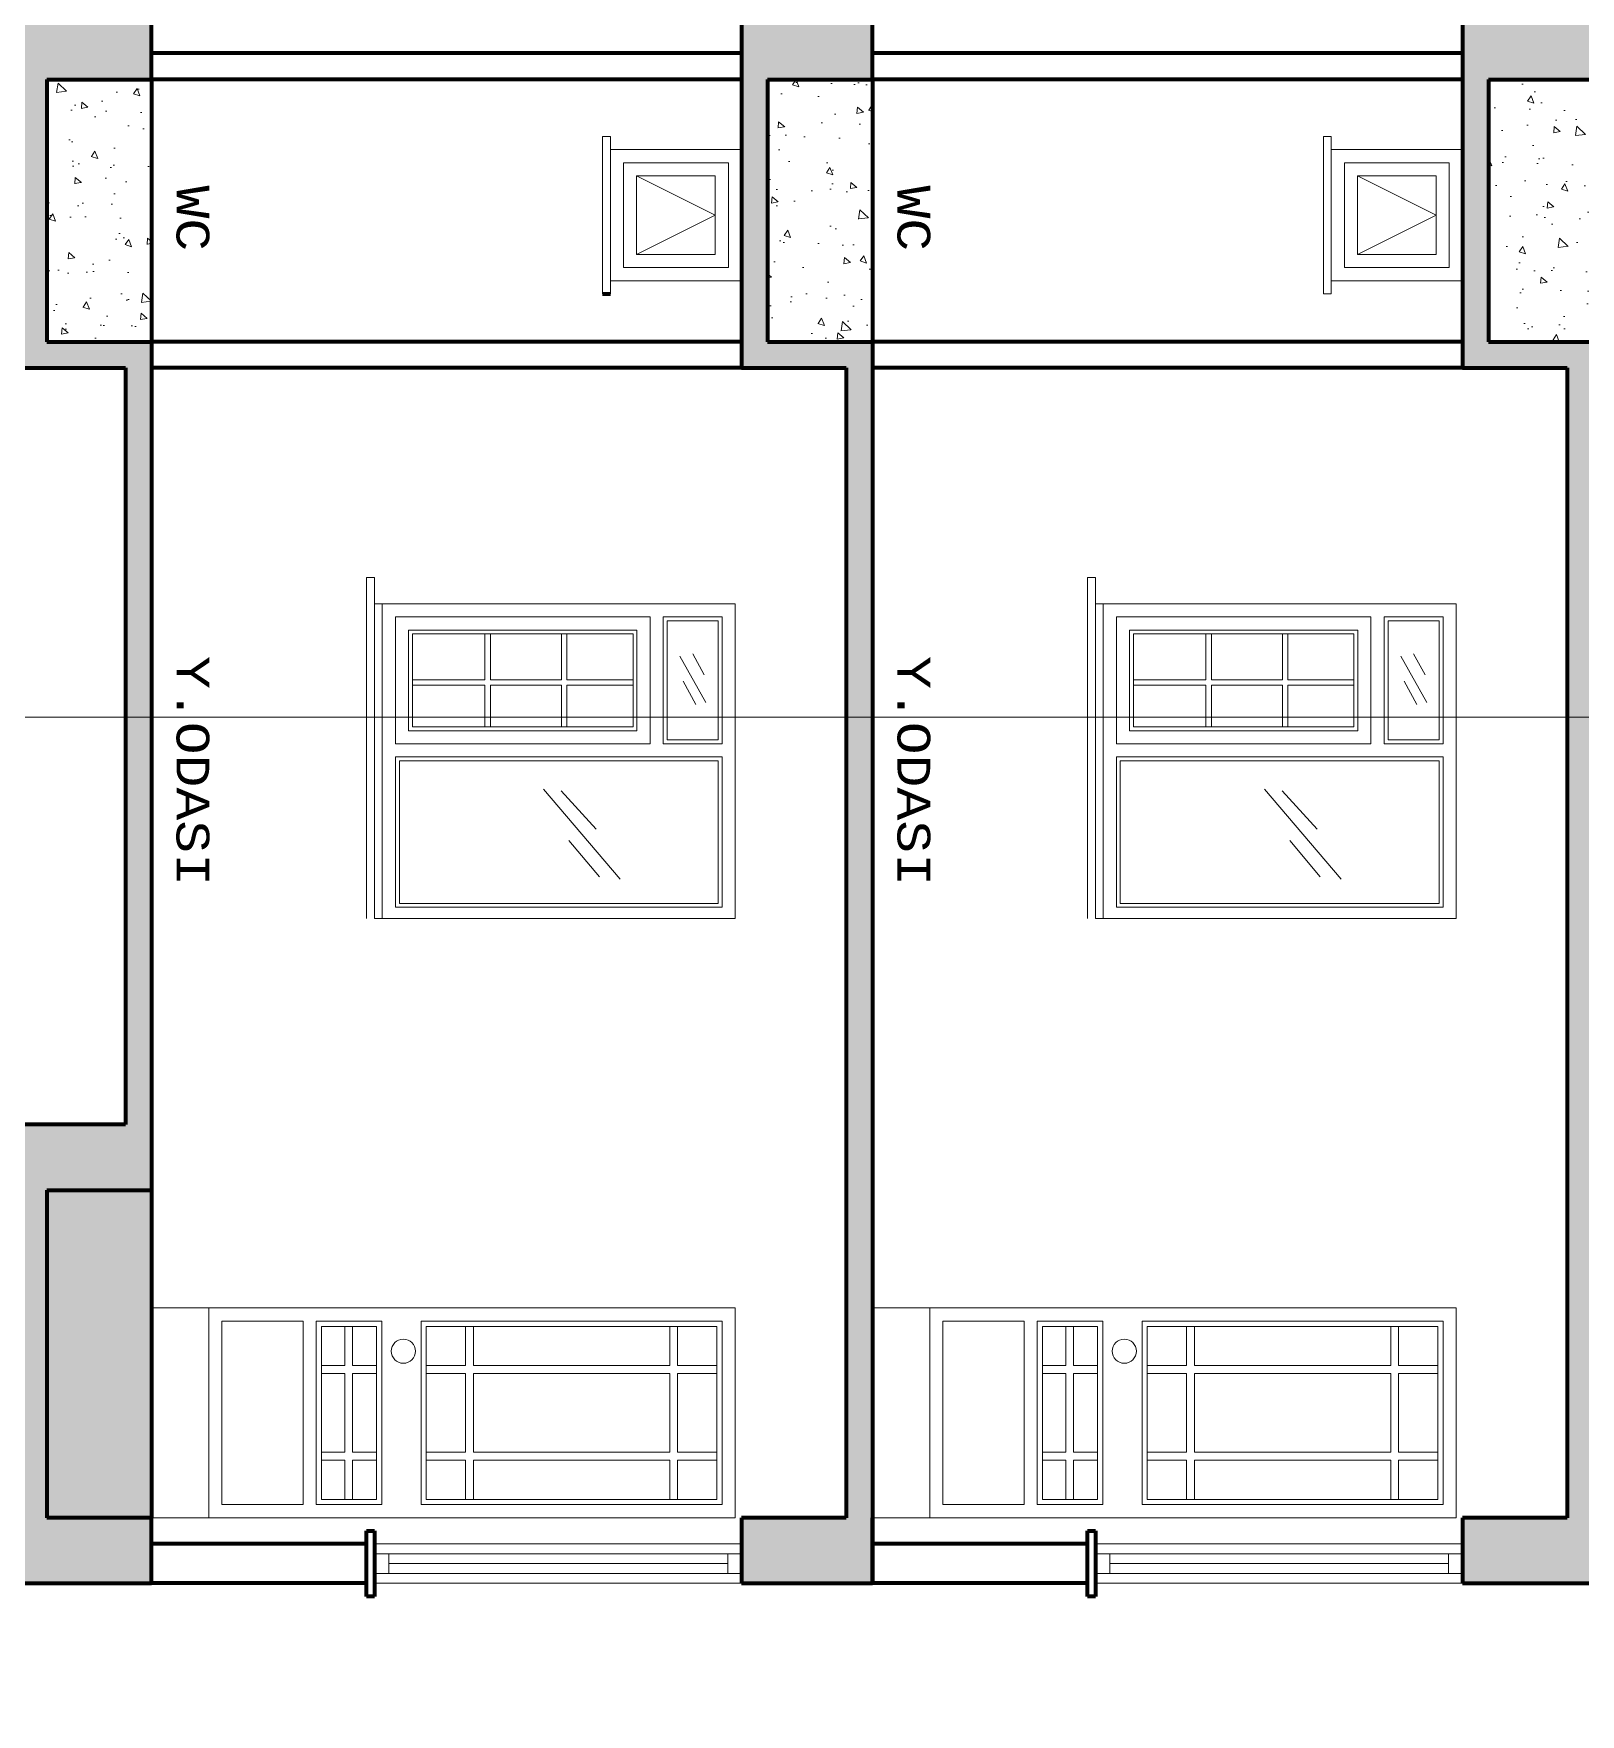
# Model space of a CAD drawing. Header units: millimetres. Extents: x 35860 to 71103, y -11298 to -8385.
# Drawn here: x 40045.4 to 40192.9, y -10638.6 to -10478.3 of the extents above; entities that cross this region are included whole.
import ezdxf
from ezdxf.enums import TextEntityAlignment as Align

# ---------------------------------------------------------------- set-up
doc = ezdxf.new("R2010")
doc.units = ezdxf.units.MM
doc.header["$MEASUREMENT"] = 0
doc.layers.get('0').update_dxf_attribs({"lineweight": 15})
for name, color, linetype, lineweight in [('02', 2, 'Continuous', 20), ('03_Yazı', 1, 'Continuous', 30), ('07', 3, 'Continuous', 70)]:
    doc.layers.add(name, color=color, linetype=linetype, lineweight=lineweight)
doc.styles.add('C', font='')
doc.styles.get('C').set_extended_font_data('Courier New Tur')
pattern_1 = [(320, (42620.053, 3157.3224), (-0.6275213, -7.1726018), [0.75, -8.25]), (265, (42620.053, 3157.3224), (7.5219213, 1.3875133), [0.6, -6.6]), (10.4514, (42620.001, 3156.725), (6.8943954, -5.7850938), [0.637402, -7.011421]), (316.1842, (42622.053, 3157.322), (-1.65519, -10.6724105), [1.125, -12.375]), (6.6356, (42621.915, 3156.433), (9.741179, -9.346627), [0.956103, -10.51713]), (261.1842, (42622.053, 3157.322), (9.741186, -9.3466195), [0.9, -9.9]), (291, (42621.553, 3156.3224), (-4.026189, -5.9690705), [0.75, -8.25]), (236, (42621.553, 3156.3224), (7.2515005, -2.4331533), [0.6, -6.6]), (341.4514, (42621.2176, 3155.825), (3.225305, -8.4022263), [0.637402, -7.011421]), (307.5, (42620.0531, 3157.3224), (3.32893854, -0.12159855), [0, -6.52, 0, -6.7, 0, -6.625]), (277.5, (42620.053, 3157.3224), (3.9441171, -2.6306954), [0, -3.82, 0, -6.37, 0, -2.525]), (237.5, (42620.053, 3159.5524), (-0.2255487, -5.33822436), [0, -2.5, 0, -7.8, 0, -10.35]), (227.5, (42620.053, 3160.5524), (1.0010498, -5.8318617), [0, -3.25, 0, -5.18, 0, -7.35])]

msp = doc.modelspace()

# ---------------------------------------------------------------- hatches: boundary and pattern name
h = msp.add_hatch()
h.set_pattern_fill('ANSI33', color=256, scale=7.5, angle=-90, style=0)
h.set_pattern_definition([(315, (42620.0531, 3134.2987), (1.32582521, 1.32582521), []), (315, (42620.0531, 3132.9729), (1.32582521, 1.32582521), [0.9375, -0.46875])])
h.paths.add_polyline_path([(40260.42, -10482.66), (40260.42, -10619.8), (40250.42, -10619.8), (40250.42, -10626.05), (40262.92, -10626.05), (40272.92, -10626.05), (40272.92, -10638.55), (40275.42, -10638.55), (40275.42, -10626.05), (40275.42, -10621.05), (40262.92, -10621.05), (40262.92, -10482.66), (40262.92, -10476.41), (40262.92, -10455.16), (40262.92, -10448.91), (40262.92, -10410.4), (40260.42, -10410.4), (40260.42, -10448.91), (40250.42, -10448.91), (40250.42, -10455.16), (40260.42, -10455.16), (40260.42, -10476.41), (40250.42, -10476.41), (40250.42, -10482.66)])
h.paths.add_polyline_path([(40261.67, -10410.4), (40262.83, -10406.56), (40262.92, -10406.56), (40262.92, -10404.3), (40260.42, -10404.3), (40260.42, -10410.4)])
h.paths.add_polyline_path([(40184.17, -10410.4), (40184.17, -10404.3), (40181.67, -10404.3), (40181.67, -10410.4)])
h.paths.add_polyline_path([(40115.42, -10410.4), (40115.42, -10404.3), (40112.92, -10404.3), (40112.92, -10410.4)])
h.paths.add_polyline_path([(40046.67, -10410.4), (40046.67, -10404.3), (40044.17, -10404.3), (40044.17, -10410.4)])
h.paths.add_polyline_path([(40054.17, -10510.16), (40054.17, -10582.31), (40044.17, -10582.31), (40044.17, -10588.56), (40044.17, -10619.8), (40044.17, -10626.05), (40056.67, -10626.05), (40056.67, -10619.8), (40046.67, -10619.8), (40046.67, -10588.56), (40056.67, -10588.56), (40056.67, -10507.66), (40046.67, -10507.66), (40046.67, -10482.66), (40056.67, -10482.66), (40056.67, -10476.41), (40046.67, -10476.41), (40046.67, -10455.16), (40056.67, -10455.16), (40056.67, -10448.91), (40046.67, -10448.91), (40046.67, -10410.4), (40044.17, -10410.4), (40044.17, -10476.41), (40044.17, -10482.66), (40044.17, -10510.16)])
h.paths.add_polyline_path([(40046.67, -10404.3), (40046.67, -10391.41), (40056.67, -10391.41), (40056.67, -10385.16), (40046.67, -10385.16), (40046.67, -10363.91), (40056.67, -10363.91), (40056.67, -10357.66), (40046.67, -10357.66), (40046.67, -10332.66), (40056.67, -10332.66), (40056.67, -10270.16), (40056.67, -10263.91), (40046.67, -10263.91), (40046.67, -10232.76), (40054.17, -10232.76), (40056.67, -10232.76), (40056.67, -10226.51), (40044.17, -10226.51), (40044.17, -10232.76), (40044.17, -10263.91), (40044.17, -10270.16), (40054.17, -10270.16), (40054.17, -10330.16), (40044.17, -10330.16), (40044.17, -10357.66), (40044.17, -10363.91), (40044.17, -10385.16), (40044.17, -10391.41), (40044.17, -10404.3)])
h.paths.add_polyline_path([(40125.42, -10391.41), (40125.42, -10385.16), (40115.42, -10385.16), (40115.42, -10363.91), (40125.42, -10363.91), (40125.42, -10357.66), (40115.42, -10357.66), (40115.42, -10332.66), (40125.42, -10332.66), (40125.42, -10270.16), (40125.42, -10226.51), (40112.92, -10226.51), (40112.92, -10232.76), (40122.92, -10232.76), (40122.92, -10330.16), (40112.92, -10330.16), (40112.92, -10357.66), (40112.92, -10363.91), (40112.92, -10385.16), (40112.92, -10391.41), (40112.92, -10404.3), (40115.42, -10404.3), (40115.42, -10391.41)])
h.paths.add_polyline_path([(40125.42, -10455.16), (40125.42, -10448.91), (40115.42, -10448.91), (40115.42, -10410.4), (40112.92, -10410.4), (40112.92, -10476.41), (40112.92, -10482.66), (40112.92, -10510.16), (40122.92, -10510.16), (40122.92, -10619.8), (40112.92, -10619.8), (40112.92, -10626.05), (40125.42, -10626.05), (40125.42, -10507.66), (40115.42, -10507.66), (40115.42, -10482.66), (40125.42, -10482.66), (40125.42, -10476.41), (40115.42, -10476.41), (40115.42, -10455.16)])
h.paths.add_polyline_path([(40194.17, -10455.16), (40194.17, -10448.91), (40184.17, -10448.91), (40184.17, -10410.4), (40181.67, -10410.4), (40181.67, -10476.41), (40181.67, -10482.66), (40181.67, -10510.16), (40191.67, -10510.16), (40191.67, -10619.8), (40181.67, -10619.8), (40181.67, -10626.05), (40194.17, -10626.05), (40194.17, -10507.66), (40184.17, -10507.66), (40184.17, -10482.66), (40194.17, -10482.66), (40194.17, -10476.41), (40184.17, -10476.41), (40184.17, -10455.16)])
h.paths.add_polyline_path([(40194.17, -10391.41), (40194.17, -10385.16), (40184.17, -10385.16), (40184.17, -10363.91), (40194.17, -10363.91), (40194.17, -10357.66), (40184.17, -10357.66), (40184.17, -10332.66), (40194.17, -10332.66), (40194.17, -10270.16), (40194.17, -10226.51), (40181.67, -10226.51), (40181.67, -10232.76), (40191.67, -10232.76), (40191.67, -10330.16), (40181.67, -10330.16), (40181.67, -10357.66), (40181.67, -10363.91), (40181.67, -10385.16), (40181.67, -10391.41), (40181.67, -10404.3), (40184.17, -10404.3), (40184.17, -10391.41)])
h = msp.add_hatch()
h.set_pattern_fill('AR-CONC', color=256, angle=-90, style=0)
h.set_pattern_definition(pattern_1)
h.paths.add_polyline_path([(40056.67, -10588.56), (40046.67, -10588.56), (40046.67, -10619.8), (40056.67, -10619.8)])
h.paths.add_polyline_path([(40046.67, -10263.91), (40056.67, -10263.91), (40056.67, -10232.76), (40054.17, -10232.76), (40046.67, -10232.76)])
h = msp.add_hatch()
h.set_pattern_fill('AR-CONC', color=256, angle=-90, style=0)
h.set_pattern_definition(pattern_1)
h.paths.add_polyline_path([(40184.17, -10507.66), (40194.17, -10507.66), (40194.17, -10482.66), (40184.17, -10482.66)])
h.paths.add_polyline_path([(40115.42, -10507.66), (40125.42, -10507.66), (40125.42, -10482.66), (40115.42, -10482.66)])
h.paths.add_polyline_path([(40056.67, -10482.66), (40046.67, -10482.66), (40046.67, -10507.66), (40056.67, -10507.66)])

# ---------------------------------------------------------------- linework, layer by layer
msp.add_line((40244.68, -10543.46), (39921.47, -10543.46))
at = {"layer": '02'}
for p, q in [((40100.42, -10488.1), (40099.67, -10488.1)), ((40099.67, -10488.1), (40099.67, -10503.1)), ((40100.42, -10489.35), (40100.42, -10488.1)), ((40169.17, -10488.1), (40168.42, -10488.1)), ((40168.42, -10488.1), (40168.42, -10503.1)), ((40169.17, -10489.35), (40169.17, -10488.1)), ((40102.92, -10491.85), (40110.42, -10495.6)), ((40171.67, -10491.85), (40179.17, -10495.6)), ((40110.42, -10495.6), (40102.92, -10499.35)), ((40179.17, -10495.6), (40171.67, -10499.35)), ((40100.42, -10503.1), (40100.42, -10501.85)), ((40169.17, -10503.1), (40169.17, -10501.85)), ((40168.42, -10503.1), (40169.17, -10503.1)), ((40077.92, -10530.16), (40077.17, -10530.16)), ((40077.17, -10530.16), (40077.17, -10559.78)), ((40077.92, -10530.16), (40077.17, -10530.16)), ((40077.17, -10530.16), (40077.17, -10559.78)), ((40077.92, -10530.16), (40077.17, -10530.16)), ((40077.17, -10530.16), (40077.17, -10562.66)), ((40077.92, -10559.78), (40077.92, -10530.16)), ((40077.92, -10559.78), (40077.92, -10530.16)), ((40077.92, -10562.66), (40077.92, -10530.16)), ((40146.67, -10530.16), (40145.92, -10530.16)), ((40145.92, -10530.16), (40145.92, -10559.78)), ((40146.67, -10530.16), (40145.92, -10530.16)), ((40145.92, -10530.16), (40145.92, -10559.78)), ((40146.67, -10530.16), (40145.92, -10530.16)), ((40145.92, -10530.16), (40145.92, -10562.66)), ((40146.67, -10559.78), (40146.67, -10530.16)), ((40146.67, -10559.78), (40146.67, -10530.16)), ((40146.67, -10562.66), (40146.67, -10530.16)), ((40112.33, -10532.66), (40077.92, -10532.66)), ((40078.58, -10532.66), (40077.92, -10532.66)), ((40112.33, -10532.66), (40077.92, -10532.66)), ((40078.58, -10532.66), (40077.92, -10532.66)), ((40112.33, -10532.66), (40077.92, -10532.66)), ((40078.58, -10532.66), (40077.92, -10532.66)), ((40078.58, -10532.66), (40112.33, -10532.66)), ((40078.58, -10532.66), (40078.58, -10532.66)), ((40078.58, -10532.66), (40112.33, -10532.66)), ((40078.58, -10532.66), (40078.58, -10532.66)), ((40078.58, -10532.66), (40112.33, -10532.66)), ((40078.58, -10532.66), (40078.58, -10532.66)), ((40078.67, -10532.66), (40078.67, -10557.66)), ((40078.67, -10532.66), (40078.67, -10557.66)), ((40078.67, -10532.66), (40078.67, -10562.66)), ((40112.33, -10532.66), (40079.2, -10532.66)), ((40112.33, -10532.66), (40079.2, -10532.66)), ((40112.33, -10532.66), (40079.2, -10532.66)), ((40112.33, -10557.66), (40112.33, -10532.66)), ((40112.33, -10557.66), (40112.33, -10532.66)), ((40112.33, -10562.66), (40112.33, -10532.66)), ((40181.08, -10532.66), (40146.67, -10532.66)), ((40147.33, -10532.66), (40146.67, -10532.66)), ((40181.08, -10532.66), (40146.67, -10532.66)), ((40147.33, -10532.66), (40146.67, -10532.66)), ((40181.08, -10532.66), (40146.67, -10532.66)), ((40147.33, -10532.66), (40146.67, -10532.66)), ((40147.33, -10532.66), (40181.08, -10532.66)), ((40147.33, -10532.66), (40147.33, -10532.66)), ((40147.33, -10532.66), (40181.08, -10532.66)), ((40147.33, -10532.66), (40147.33, -10532.66)), ((40147.33, -10532.66), (40181.08, -10532.66)), ((40147.33, -10532.66), (40147.33, -10532.66)), ((40147.42, -10532.66), (40147.42, -10557.66)), ((40147.42, -10532.66), (40147.42, -10557.66)), ((40147.42, -10532.66), (40147.42, -10562.66)), ((40181.08, -10532.66), (40147.95, -10532.66)), ((40181.08, -10532.66), (40147.95, -10532.66)), ((40181.08, -10532.66), (40147.95, -10532.66)), ((40181.08, -10557.66), (40181.08, -10532.66)), ((40181.08, -10557.66), (40181.08, -10532.66)), ((40181.08, -10562.66), (40181.08, -10532.66)), ((40104.2, -10533.91), (40079.92, -10533.91)), ((40079.92, -10533.91), (40079.92, -10546.01)), ((40104.2, -10533.91), (40079.92, -10533.91)), ((40079.92, -10533.91), (40079.92, -10546.01)), ((40104.2, -10533.91), (40079.92, -10533.91)), ((40079.92, -10533.91), (40079.92, -10546.01)), ((40104.2, -10546.01), (40104.2, -10533.91)), ((40104.2, -10546.01), (40104.2, -10533.91)), ((40104.2, -10546.01), (40104.2, -10533.91)), ((40111.08, -10533.91), (40105.45, -10533.91)), ((40105.45, -10533.91), (40105.45, -10546.01)), ((40111.08, -10533.91), (40105.45, -10533.91)), ((40105.45, -10533.91), (40105.45, -10546.01)), ((40111.08, -10533.91), (40105.45, -10533.91)), ((40105.45, -10533.91), (40105.45, -10546.01)), ((40110.7, -10534.28), (40105.83, -10534.28)), ((40105.83, -10534.28), (40105.83, -10545.63)), ((40110.7, -10534.28), (40105.83, -10534.28)), ((40105.83, -10534.28), (40105.83, -10545.63)), ((40110.7, -10534.28), (40105.83, -10534.28)), ((40105.83, -10534.28), (40105.83, -10545.63)), ((40110.7, -10545.63), (40110.7, -10534.28)), ((40110.7, -10545.63), (40110.7, -10534.28)), ((40110.7, -10545.63), (40110.7, -10534.28)), ((40111.08, -10546.01), (40111.08, -10533.91)), ((40111.08, -10546.01), (40111.08, -10533.91)), ((40111.08, -10546.01), (40111.08, -10533.91)), ((40172.95, -10533.91), (40148.67, -10533.91)), ((40148.67, -10533.91), (40148.67, -10546.01)), ((40172.95, -10533.91), (40148.67, -10533.91)), ((40148.67, -10533.91), (40148.67, -10546.01)), ((40172.95, -10533.91), (40148.67, -10533.91)), ((40148.67, -10533.91), (40148.67, -10546.01)), ((40172.95, -10546.01), (40172.95, -10533.91)), ((40172.95, -10546.01), (40172.95, -10533.91)), ((40172.95, -10546.01), (40172.95, -10533.91)), ((40179.83, -10533.91), (40174.2, -10533.91)), ((40174.2, -10533.91), (40174.2, -10546.01)), ((40179.83, -10533.91), (40174.2, -10533.91)), ((40174.2, -10533.91), (40174.2, -10546.01)), ((40179.83, -10533.91), (40174.2, -10533.91)), ((40174.2, -10533.91), (40174.2, -10546.01)), ((40179.45, -10534.28), (40174.58, -10534.28)), ((40174.58, -10534.28), (40174.58, -10545.63)), ((40179.45, -10534.28), (40174.58, -10534.28)), ((40174.58, -10534.28), (40174.58, -10545.63)), ((40179.45, -10534.28), (40174.58, -10534.28)), ((40174.58, -10534.28), (40174.58, -10545.63)), ((40179.45, -10545.63), (40179.45, -10534.28)), ((40179.45, -10545.63), (40179.45, -10534.28)), ((40179.45, -10545.63), (40179.45, -10534.28)), ((40179.83, -10546.01), (40179.83, -10533.91)), ((40179.83, -10546.01), (40179.83, -10533.91)), ((40179.83, -10546.01), (40179.83, -10533.91)), ((40102.95, -10535.16), (40081.17, -10535.16)), ((40081.17, -10535.16), (40081.17, -10544.76)), ((40102.95, -10535.16), (40081.17, -10535.16)), ((40081.17, -10535.16), (40081.17, -10544.76)), ((40102.95, -10535.16), (40081.17, -10535.16)), ((40081.17, -10535.16), (40081.17, -10544.76)), ((40102.58, -10535.53), (40081.55, -10535.53)), ((40081.55, -10535.53), (40081.55, -10544.38)), ((40102.58, -10535.53), (40081.55, -10535.53)), ((40081.55, -10535.53), (40081.55, -10544.38)), ((40102.58, -10535.53), (40081.55, -10535.53)), ((40081.55, -10535.53), (40081.55, -10544.38)), ((40088.46, -10535.53), (40088.46, -10539.9)), ((40088.46, -10535.53), (40088.46, -10539.9)), ((40088.46, -10535.53), (40088.46, -10539.9)), ((40089, -10539.9), (40089, -10535.51)), ((40089, -10539.9), (40089, -10535.51)), ((40089, -10539.9), (40089, -10535.51)), ((40095.77, -10539.9), (40095.77, -10535.53)), ((40095.77, -10539.9), (40095.77, -10535.53)), ((40095.77, -10539.9), (40095.77, -10535.53)), ((40096.27, -10539.9), (40096.27, -10535.53)), ((40096.27, -10539.9), (40096.27, -10535.53)), ((40096.27, -10539.9), (40096.27, -10535.53)), ((40102.58, -10544.38), (40102.58, -10535.53)), ((40102.58, -10544.38), (40102.58, -10535.53)), ((40102.58, -10544.38), (40102.58, -10535.53)), ((40102.95, -10544.76), (40102.95, -10535.16)), ((40102.95, -10544.76), (40102.95, -10535.16)), ((40102.95, -10544.76), (40102.95, -10535.16)), ((40171.7, -10535.16), (40149.92, -10535.16)), ((40149.92, -10535.16), (40149.92, -10544.76)), ((40171.7, -10535.16), (40149.92, -10535.16)), ((40149.92, -10535.16), (40149.92, -10544.76)), ((40171.7, -10535.16), (40149.92, -10535.16)), ((40149.92, -10535.16), (40149.92, -10544.76)), ((40171.33, -10535.53), (40150.3, -10535.53)), ((40150.3, -10535.53), (40150.3, -10544.38)), ((40171.33, -10535.53), (40150.3, -10535.53)), ((40150.3, -10535.53), (40150.3, -10544.38)), ((40171.33, -10535.53), (40150.3, -10535.53)), ((40150.3, -10535.53), (40150.3, -10544.38)), ((40157.21, -10535.53), (40157.21, -10539.9)), ((40157.21, -10535.53), (40157.21, -10539.9)), ((40157.21, -10535.53), (40157.21, -10539.9)), ((40157.75, -10539.9), (40157.75, -10535.51)), ((40157.75, -10539.9), (40157.75, -10535.51)), ((40157.75, -10539.9), (40157.75, -10535.51)), ((40164.52, -10539.9), (40164.52, -10535.53)), ((40164.52, -10539.9), (40164.52, -10535.53)), ((40164.52, -10539.9), (40164.52, -10535.53)), ((40165.02, -10539.9), (40165.02, -10535.53)), ((40165.02, -10539.9), (40165.02, -10535.53)), ((40165.02, -10539.9), (40165.02, -10535.53)), ((40171.33, -10544.38), (40171.33, -10535.53)), ((40171.33, -10544.38), (40171.33, -10535.53)), ((40171.33, -10544.38), (40171.33, -10535.53)), ((40171.7, -10544.76), (40171.7, -10535.16)), ((40171.7, -10544.76), (40171.7, -10535.16)), ((40171.7, -10544.76), (40171.7, -10535.16)), ((40108.27, -10537.42), (40109.36, -10539.42)), ((40177.02, -10537.42), (40178.11, -10539.42)), ((40107.06, -10537.66), (40109.54, -10542.08)), ((40175.81, -10537.66), (40178.29, -10542.08)), ((40088.46, -10539.9), (40081.55, -10539.9)), ((40088.46, -10539.9), (40081.55, -10539.9)), ((40088.46, -10539.9), (40081.55, -10539.9)), ((40088.46, -10540.4), (40081.55, -10540.4)), ((40088.46, -10540.4), (40081.55, -10540.4)), ((40088.46, -10540.4), (40081.55, -10540.4)), ((40088.46, -10540.4), (40088.46, -10544.38)), ((40088.46, -10540.4), (40088.46, -10544.38)), ((40088.46, -10540.4), (40088.46, -10544.38)), ((40095.77, -10539.9), (40089, -10539.9)), ((40095.77, -10539.9), (40089, -10539.9)), ((40095.77, -10539.9), (40089, -10539.9)), ((40089, -10544.38), (40089, -10540.4)), ((40095.77, -10540.4), (40089, -10540.4)), ((40089, -10544.38), (40089, -10540.4)), ((40095.77, -10540.4), (40089, -10540.4)), ((40089, -10544.38), (40089, -10540.4)), ((40095.77, -10540.4), (40089, -10540.4)), ((40095.77, -10544.38), (40095.77, -10540.4)), ((40095.77, -10544.38), (40095.77, -10540.4)), ((40095.77, -10544.38), (40095.77, -10540.4)), ((40102.58, -10539.9), (40096.27, -10539.9)), ((40102.58, -10539.9), (40096.27, -10539.9)), ((40102.58, -10539.9), (40096.27, -10539.9)), ((40102.58, -10540.4), (40096.27, -10540.4)), ((40096.27, -10544.38), (40096.27, -10540.4)), ((40102.58, -10540.4), (40096.27, -10540.4)), ((40096.27, -10544.38), (40096.27, -10540.4)), ((40102.58, -10540.4), (40096.27, -10540.4)), ((40096.27, -10544.38), (40096.27, -10540.4)), ((40107.36, -10540.03), (40108.58, -10542.27)), ((40157.21, -10539.9), (40150.3, -10539.9)), ((40157.21, -10539.9), (40150.3, -10539.9)), ((40157.21, -10539.9), (40150.3, -10539.9)), ((40157.21, -10540.4), (40150.3, -10540.4)), ((40157.21, -10540.4), (40150.3, -10540.4)), ((40157.21, -10540.4), (40150.3, -10540.4)), ((40157.21, -10540.4), (40157.21, -10544.38)), ((40157.21, -10540.4), (40157.21, -10544.38)), ((40157.21, -10540.4), (40157.21, -10544.38)), ((40164.52, -10539.9), (40157.75, -10539.9)), ((40164.52, -10539.9), (40157.75, -10539.9)), ((40164.52, -10539.9), (40157.75, -10539.9)), ((40157.75, -10544.38), (40157.75, -10540.4)), ((40164.52, -10540.4), (40157.75, -10540.4)), ((40157.75, -10544.38), (40157.75, -10540.4)), ((40164.52, -10540.4), (40157.75, -10540.4)), ((40157.75, -10544.38), (40157.75, -10540.4)), ((40164.52, -10540.4), (40157.75, -10540.4)), ((40164.52, -10544.38), (40164.52, -10540.4)), ((40164.52, -10544.38), (40164.52, -10540.4)), ((40164.52, -10544.38), (40164.52, -10540.4)), ((40171.33, -10539.9), (40165.02, -10539.9)), ((40171.33, -10539.9), (40165.02, -10539.9)), ((40171.33, -10539.9), (40165.02, -10539.9)), ((40171.33, -10540.4), (40165.02, -10540.4)), ((40165.02, -10544.38), (40165.02, -10540.4)), ((40171.33, -10540.4), (40165.02, -10540.4)), ((40165.02, -10544.38), (40165.02, -10540.4)), ((40171.33, -10540.4), (40165.02, -10540.4)), ((40165.02, -10544.38), (40165.02, -10540.4)), ((40176.11, -10540.03), (40177.33, -10542.27)), ((40081.17, -10544.76), (40102.95, -10544.76)), ((40081.17, -10544.76), (40102.95, -10544.76)), ((40081.17, -10544.76), (40102.95, -10544.76)), ((40081.55, -10544.38), (40102.58, -10544.38)), ((40081.55, -10544.38), (40102.58, -10544.38)), ((40081.55, -10544.38), (40102.58, -10544.38)), ((40149.92, -10544.76), (40171.7, -10544.76)), ((40149.92, -10544.76), (40171.7, -10544.76)), ((40149.92, -10544.76), (40171.7, -10544.76)), ((40150.3, -10544.38), (40171.33, -10544.38)), ((40150.3, -10544.38), (40171.33, -10544.38)), ((40150.3, -10544.38), (40171.33, -10544.38)), ((40104.2, -10546.01), (40079.92, -10546.01)), ((40104.2, -10546.01), (40079.92, -10546.01)), ((40104.2, -10546.01), (40079.92, -10546.01)), ((40111.08, -10546.01), (40105.45, -10546.01)), ((40111.08, -10546.01), (40105.45, -10546.01)), ((40111.08, -10546.01), (40105.45, -10546.01)), ((40110.7, -10545.63), (40105.83, -10545.63)), ((40110.7, -10545.63), (40105.83, -10545.63)), ((40110.7, -10545.63), (40105.83, -10545.63)), ((40172.95, -10546.01), (40148.67, -10546.01)), ((40172.95, -10546.01), (40148.67, -10546.01)), ((40172.95, -10546.01), (40148.67, -10546.01)), ((40179.83, -10546.01), (40174.2, -10546.01)), ((40179.83, -10546.01), (40174.2, -10546.01)), ((40179.83, -10546.01), (40174.2, -10546.01)), ((40179.45, -10545.63), (40174.58, -10545.63)), ((40179.45, -10545.63), (40174.58, -10545.63)), ((40179.45, -10545.63), (40174.58, -10545.63)), ((40079.92, -10547.26), (40104.2, -10547.26)), ((40079.92, -10547.26), (40079.92, -10556.59)), ((40079.92, -10547.26), (40104.2, -10547.26)), ((40079.92, -10547.26), (40079.92, -10556.59)), ((40079.92, -10547.26), (40104.2, -10547.26)), ((40079.92, -10547.26), (40079.92, -10561.59)), ((40080.3, -10547.63), (40103.83, -10547.63)), ((40080.3, -10547.63), (40080.3, -10556.22)), ((40080.3, -10547.63), (40103.83, -10547.63)), ((40080.3, -10547.63), (40080.3, -10556.22)), ((40080.3, -10547.63), (40103.83, -10547.63)), ((40080.3, -10547.63), (40080.3, -10561.22)), ((40098.45, -10547.26), (40111.08, -10547.26)), ((40098.45, -10547.26), (40111.08, -10547.26)), ((40098.45, -10547.26), (40111.08, -10547.26)), ((40099.7, -10547.63), (40110.7, -10547.63)), ((40099.7, -10547.63), (40110.7, -10547.63)), ((40099.7, -10547.63), (40110.7, -10547.63)), ((40110.7, -10556.22), (40110.7, -10547.63)), ((40110.7, -10556.22), (40110.7, -10547.63)), ((40110.7, -10561.22), (40110.7, -10547.63)), ((40111.08, -10556.59), (40111.08, -10547.26)), ((40111.08, -10556.59), (40111.08, -10547.26)), ((40111.08, -10561.59), (40111.08, -10547.26)), ((40148.67, -10547.26), (40172.95, -10547.26)), ((40148.67, -10547.26), (40148.67, -10556.59)), ((40148.67, -10547.26), (40172.95, -10547.26)), ((40148.67, -10547.26), (40148.67, -10556.59)), ((40148.67, -10547.26), (40172.95, -10547.26)), ((40148.67, -10547.26), (40148.67, -10561.59)), ((40149.05, -10547.63), (40172.58, -10547.63)), ((40149.05, -10547.63), (40149.05, -10556.22)), ((40149.05, -10547.63), (40172.58, -10547.63)), ((40149.05, -10547.63), (40149.05, -10556.22)), ((40149.05, -10547.63), (40172.58, -10547.63)), ((40149.05, -10547.63), (40149.05, -10561.22)), ((40167.2, -10547.26), (40179.83, -10547.26)), ((40167.2, -10547.26), (40179.83, -10547.26)), ((40167.2, -10547.26), (40179.83, -10547.26)), ((40168.45, -10547.63), (40179.45, -10547.63)), ((40168.45, -10547.63), (40179.45, -10547.63)), ((40168.45, -10547.63), (40179.45, -10547.63)), ((40179.45, -10556.22), (40179.45, -10547.63)), ((40179.45, -10556.22), (40179.45, -10547.63)), ((40179.45, -10561.22), (40179.45, -10547.63)), ((40179.83, -10556.59), (40179.83, -10547.26)), ((40179.83, -10556.59), (40179.83, -10547.26)), ((40179.83, -10561.59), (40179.83, -10547.26)), ((40094.05, -10550.32), (40101.37, -10558.92)), ((40162.8, -10550.32), (40170.12, -10558.92)), ((40095.74, -10550.5), (40099.07, -10554.13)), ((40164.49, -10550.5), (40167.82, -10554.13)), ((40096.47, -10555.22), (40099.37, -10558.68)), ((40165.22, -10555.22), (40168.12, -10558.68)), ((40080.3, -10561.22), (40100.7, -10561.22)), ((40080.3, -10561.22), (40100.7, -10561.22)), ((40080.3, -10561.22), (40100.7, -10561.22)), ((40099.08, -10561.22), (40110.7, -10561.22)), ((40099.08, -10561.22), (40110.7, -10561.22)), ((40099.08, -10561.22), (40110.7, -10561.22)), ((40149.05, -10561.22), (40169.45, -10561.22)), ((40149.05, -10561.22), (40169.45, -10561.22)), ((40149.05, -10561.22), (40169.45, -10561.22)), ((40167.83, -10561.22), (40179.45, -10561.22)), ((40167.83, -10561.22), (40179.45, -10561.22)), ((40167.83, -10561.22), (40179.45, -10561.22)), ((40077.92, -10562.66), (40112.33, -10562.66)), ((40077.92, -10562.66), (40112.33, -10562.66)), ((40077.92, -10562.66), (40112.33, -10562.66)), ((40077.92, -10562.66), (40112.33, -10562.66)), ((40112.33, -10562.66), (40077.92, -10562.66)), ((40112.33, -10562.66), (40077.92, -10562.66)), ((40112.33, -10562.66), (40077.92, -10562.66)), ((40078.58, -10562.66), (40112.33, -10562.66)), ((40078.58, -10562.66), (40112.33, -10562.66)), ((40078.58, -10562.66), (40112.33, -10562.66)), ((40078.67, -10562.66), (40112.33, -10562.66)), ((40078.67, -10562.66), (40112.33, -10562.66)), ((40112.33, -10562.66), (40079.2, -10562.66)), ((40112.33, -10562.66), (40079.2, -10562.66)), ((40112.33, -10562.66), (40079.2, -10562.66)), ((40079.92, -10561.59), (40101.08, -10561.59)), ((40079.92, -10561.59), (40101.08, -10561.59)), ((40079.92, -10561.59), (40101.08, -10561.59)), ((40097.83, -10561.59), (40111.08, -10561.59)), ((40097.83, -10561.59), (40111.08, -10561.59)), ((40097.83, -10561.59), (40111.08, -10561.59)), ((40146.67, -10562.66), (40181.08, -10562.66)), ((40146.67, -10562.66), (40181.08, -10562.66)), ((40146.67, -10562.66), (40181.08, -10562.66)), ((40146.67, -10562.66), (40181.08, -10562.66)), ((40181.08, -10562.66), (40146.67, -10562.66)), ((40147.33, -10562.66), (40146.67, -10562.66)), ((40181.08, -10562.66), (40146.67, -10562.66)), ((40147.33, -10562.66), (40146.67, -10562.66)), ((40181.08, -10562.66), (40146.67, -10562.66)), ((40147.33, -10562.66), (40146.67, -10562.66)), ((40147.33, -10562.66), (40181.08, -10562.66)), ((40147.33, -10562.66), (40147.33, -10562.66)), ((40147.33, -10562.66), (40181.08, -10562.66)), ((40147.33, -10562.66), (40147.33, -10562.66)), ((40147.33, -10562.66), (40181.08, -10562.66)), ((40147.33, -10562.66), (40147.33, -10562.66)), ((40147.42, -10562.66), (40181.08, -10562.66)), ((40147.42, -10562.66), (40181.08, -10562.66)), ((40181.08, -10562.66), (40147.95, -10562.66)), ((40181.08, -10562.66), (40147.95, -10562.66)), ((40181.08, -10562.66), (40147.95, -10562.66)), ((40148.67, -10561.59), (40169.83, -10561.59)), ((40148.67, -10561.59), (40169.83, -10561.59)), ((40148.67, -10561.59), (40169.83, -10561.59)), ((40166.58, -10561.59), (40179.83, -10561.59)), ((40166.58, -10561.59), (40179.83, -10561.59)), ((40166.58, -10561.59), (40179.83, -10561.59)), ((40112.33, -10599.8), (40056.67, -10599.8)), ((40112.33, -10599.8), (40060.88, -10599.8)), ((40112.33, -10599.8), (40060.88, -10599.8)), ((40112.33, -10599.8), (40060.88, -10599.8)), ((40112.33, -10599.8), (40060.88, -10599.8)), ((40112.33, -10599.8), (40060.88, -10599.8)), ((40062.13, -10619.8), (40062.13, -10599.8)), ((40062.13, -10619.8), (40062.13, -10599.8)), ((40062.13, -10619.8), (40062.13, -10599.8)), ((40112.33, -10599.8), (40112.33, -10619.8)), ((40112.33, -10599.8), (40112.33, -10619.8)), ((40112.33, -10599.8), (40112.33, -10619.8)), ((40181.08, -10599.8), (40125.42, -10599.8)), ((40181.08, -10599.8), (40129.63, -10599.8)), ((40181.08, -10599.8), (40129.63, -10599.8)), ((40181.08, -10599.8), (40129.63, -10599.8)), ((40181.08, -10599.8), (40129.63, -10599.8)), ((40181.08, -10599.8), (40129.63, -10599.8)), ((40130.88, -10619.8), (40130.88, -10599.8)), ((40130.88, -10619.8), (40130.88, -10599.8)), ((40130.88, -10619.8), (40130.88, -10599.8)), ((40181.08, -10599.8), (40181.08, -10619.8)), ((40181.08, -10599.8), (40181.08, -10619.8)), ((40181.08, -10599.8), (40181.08, -10619.8)), ((40071.12, -10601.05), (40063.38, -10601.05)), ((40071.12, -10601.05), (40063.38, -10601.05)), ((40071.12, -10601.05), (40063.38, -10601.05)), ((40063.38, -10618.55), (40063.38, -10601.05)), ((40063.38, -10618.55), (40063.38, -10601.05)), ((40063.38, -10618.55), (40063.38, -10601.05)), ((40071.12, -10618.55), (40071.12, -10601.05)), ((40071.12, -10618.55), (40071.12, -10601.05)), ((40071.12, -10618.55), (40071.12, -10601.05)), ((40072.37, -10618.55), (40072.37, -10601.05)), ((40078.62, -10601.05), (40072.37, -10601.05)), ((40072.37, -10618.55), (40072.37, -10601.05)), ((40078.62, -10601.05), (40072.37, -10601.05)), ((40072.37, -10618.55), (40072.37, -10601.05)), ((40078.62, -10601.05), (40072.37, -10601.05)), ((40078.12, -10601.55), (40072.87, -10601.55)), ((40072.87, -10618.05), (40072.87, -10601.55)), ((40078.12, -10601.55), (40072.87, -10601.55)), ((40072.87, -10618.05), (40072.87, -10601.55)), ((40078.12, -10601.55), (40072.87, -10601.55)), ((40072.87, -10618.05), (40072.87, -10601.55)), ((40075.09, -10605.3), (40075.09, -10601.55)), ((40075.09, -10605.3), (40075.09, -10601.55)), ((40075.09, -10605.3), (40075.09, -10601.55)), ((40075.84, -10605.3), (40075.84, -10601.55)), ((40075.84, -10605.3), (40075.84, -10601.55)), ((40075.84, -10605.3), (40075.84, -10601.55)), ((40078.12, -10618.05), (40078.12, -10601.55)), ((40078.12, -10618.05), (40078.12, -10601.55)), ((40078.12, -10618.05), (40078.12, -10601.55)), ((40078.62, -10618.55), (40078.62, -10601.05)), ((40078.62, -10618.55), (40078.62, -10601.05)), ((40078.62, -10618.55), (40078.62, -10601.05)), ((40111.08, -10601.05), (40082.37, -10601.05)), ((40082.37, -10618.55), (40082.37, -10601.05)), ((40111.08, -10601.05), (40082.37, -10601.05)), ((40082.37, -10618.55), (40082.37, -10601.05)), ((40111.08, -10601.05), (40082.37, -10601.05)), ((40082.37, -10618.55), (40082.37, -10601.05)), ((40110.58, -10601.55), (40082.87, -10601.55)), ((40082.87, -10618.05), (40082.87, -10601.55)), ((40110.58, -10601.55), (40082.87, -10601.55)), ((40082.87, -10618.05), (40082.87, -10601.55)), ((40110.58, -10601.55), (40082.87, -10601.55)), ((40082.87, -10618.05), (40082.87, -10601.55)), ((40086.62, -10605.3), (40086.62, -10601.55)), ((40086.62, -10605.3), (40086.62, -10601.55)), ((40086.62, -10605.3), (40086.62, -10601.55)), ((40087.37, -10605.3), (40087.37, -10601.55)), ((40087.37, -10605.3), (40087.37, -10601.55)), ((40087.37, -10605.3), (40087.37, -10601.55)), ((40106.08, -10601.55), (40106.08, -10605.3)), ((40106.08, -10601.55), (40106.08, -10605.3)), ((40106.08, -10601.55), (40106.08, -10605.3)), ((40106.83, -10601.55), (40106.83, -10605.3)), ((40106.83, -10601.55), (40106.83, -10605.3)), ((40106.83, -10601.55), (40106.83, -10605.3)), ((40110.58, -10601.55), (40110.58, -10618.05)), ((40110.58, -10601.55), (40110.58, -10618.05)), ((40110.58, -10601.55), (40110.58, -10618.05)), ((40111.08, -10601.05), (40111.08, -10618.55)), ((40111.08, -10601.05), (40111.08, -10618.55)), ((40111.08, -10601.05), (40111.08, -10618.55)), ((40139.87, -10601.05), (40132.13, -10601.05)), ((40139.87, -10601.05), (40132.13, -10601.05)), ((40139.87, -10601.05), (40132.13, -10601.05)), ((40132.13, -10618.55), (40132.13, -10601.05)), ((40132.13, -10618.55), (40132.13, -10601.05)), ((40132.13, -10618.55), (40132.13, -10601.05)), ((40139.87, -10618.55), (40139.87, -10601.05)), ((40139.87, -10618.55), (40139.87, -10601.05)), ((40139.87, -10618.55), (40139.87, -10601.05)), ((40141.12, -10618.55), (40141.12, -10601.05)), ((40147.37, -10601.05), (40141.12, -10601.05)), ((40141.12, -10618.55), (40141.12, -10601.05)), ((40147.37, -10601.05), (40141.12, -10601.05)), ((40141.12, -10618.55), (40141.12, -10601.05)), ((40147.37, -10601.05), (40141.12, -10601.05)), ((40146.87, -10601.55), (40141.62, -10601.55)), ((40141.62, -10618.05), (40141.62, -10601.55)), ((40146.87, -10601.55), (40141.62, -10601.55)), ((40141.62, -10618.05), (40141.62, -10601.55)), ((40146.87, -10601.55), (40141.62, -10601.55)), ((40141.62, -10618.05), (40141.62, -10601.55)), ((40143.84, -10605.3), (40143.84, -10601.55)), ((40143.84, -10605.3), (40143.84, -10601.55)), ((40143.84, -10605.3), (40143.84, -10601.55)), ((40144.59, -10605.3), (40144.59, -10601.55)), ((40144.59, -10605.3), (40144.59, -10601.55)), ((40144.59, -10605.3), (40144.59, -10601.55)), ((40146.87, -10618.05), (40146.87, -10601.55)), ((40146.87, -10618.05), (40146.87, -10601.55)), ((40146.87, -10618.05), (40146.87, -10601.55)), ((40147.37, -10618.55), (40147.37, -10601.05)), ((40147.37, -10618.55), (40147.37, -10601.05)), ((40147.37, -10618.55), (40147.37, -10601.05)), ((40179.83, -10601.05), (40151.12, -10601.05)), ((40151.12, -10618.55), (40151.12, -10601.05)), ((40179.83, -10601.05), (40151.12, -10601.05)), ((40151.12, -10618.55), (40151.12, -10601.05)), ((40179.83, -10601.05), (40151.12, -10601.05)), ((40151.12, -10618.55), (40151.12, -10601.05)), ((40179.33, -10601.55), (40151.62, -10601.55)), ((40151.62, -10618.05), (40151.62, -10601.55)), ((40179.33, -10601.55), (40151.62, -10601.55)), ((40151.62, -10618.05), (40151.62, -10601.55)), ((40179.33, -10601.55), (40151.62, -10601.55)), ((40151.62, -10618.05), (40151.62, -10601.55)), ((40155.37, -10605.3), (40155.37, -10601.55)), ((40155.37, -10605.3), (40155.37, -10601.55)), ((40155.37, -10605.3), (40155.37, -10601.55)), ((40156.12, -10605.3), (40156.12, -10601.55)), ((40156.12, -10605.3), (40156.12, -10601.55)), ((40156.12, -10605.3), (40156.12, -10601.55)), ((40174.83, -10601.55), (40174.83, -10605.3)), ((40174.83, -10601.55), (40174.83, -10605.3)), ((40174.83, -10601.55), (40174.83, -10605.3)), ((40175.58, -10601.55), (40175.58, -10605.3)), ((40175.58, -10601.55), (40175.58, -10605.3)), ((40175.58, -10601.55), (40175.58, -10605.3)), ((40179.33, -10601.55), (40179.33, -10618.05)), ((40179.33, -10601.55), (40179.33, -10618.05)), ((40179.33, -10601.55), (40179.33, -10618.05)), ((40179.83, -10601.05), (40179.83, -10618.55)), ((40179.83, -10601.05), (40179.83, -10618.55)), ((40179.83, -10601.05), (40179.83, -10618.55)), ((40075.09, -10605.3), (40072.87, -10605.3)), ((40075.09, -10605.3), (40072.87, -10605.3)), ((40075.09, -10605.3), (40072.87, -10605.3)), ((40075.09, -10606.05), (40072.87, -10606.05)), ((40075.09, -10606.05), (40072.87, -10606.05)), ((40075.09, -10606.05), (40072.87, -10606.05)), ((40075.09, -10613.55), (40075.09, -10606.05)), ((40075.09, -10613.55), (40075.09, -10606.05)), ((40075.09, -10613.55), (40075.09, -10606.05)), ((40078.12, -10605.3), (40075.84, -10605.3)), ((40078.12, -10605.3), (40075.84, -10605.3)), ((40078.12, -10605.3), (40075.84, -10605.3)), ((40075.84, -10613.55), (40075.84, -10606.05)), ((40078.12, -10606.05), (40075.84, -10606.05)), ((40075.84, -10613.55), (40075.84, -10606.05)), ((40078.12, -10606.05), (40075.84, -10606.05)), ((40075.84, -10613.55), (40075.84, -10606.05)), ((40078.12, -10606.05), (40075.84, -10606.05)), ((40086.62, -10605.3), (40082.87, -10605.3)), ((40086.62, -10605.3), (40082.87, -10605.3)), ((40086.62, -10605.3), (40082.87, -10605.3)), ((40086.62, -10606.05), (40082.87, -10606.05)), ((40086.62, -10606.05), (40082.87, -10606.05)), ((40086.62, -10606.05), (40082.87, -10606.05)), ((40086.62, -10613.55), (40086.62, -10606.05)), ((40086.62, -10613.55), (40086.62, -10606.05)), ((40086.62, -10613.55), (40086.62, -10606.05)), ((40106.08, -10605.3), (40087.37, -10605.3)), ((40106.08, -10605.3), (40087.37, -10605.3)), ((40106.08, -10605.3), (40087.37, -10605.3)), ((40106.08, -10606.05), (40087.37, -10606.05)), ((40087.37, -10613.55), (40087.37, -10606.05)), ((40106.08, -10606.05), (40087.37, -10606.05)), ((40087.37, -10613.55), (40087.37, -10606.05)), ((40106.08, -10606.05), (40087.37, -10606.05)), ((40087.37, -10613.55), (40087.37, -10606.05)), ((40106.08, -10606.05), (40106.08, -10613.55)), ((40106.08, -10606.05), (40106.08, -10613.55)), ((40106.08, -10606.05), (40106.08, -10613.55)), ((40110.58, -10605.3), (40106.83, -10605.3)), ((40110.58, -10605.3), (40106.83, -10605.3)), ((40110.58, -10605.3), (40106.83, -10605.3)), ((40106.83, -10606.05), (40106.83, -10613.55)), ((40110.58, -10606.05), (40106.83, -10606.05)), ((40106.83, -10606.05), (40106.83, -10613.55)), ((40110.58, -10606.05), (40106.83, -10606.05)), ((40106.83, -10606.05), (40106.83, -10613.55)), ((40110.58, -10606.05), (40106.83, -10606.05)), ((40143.84, -10605.3), (40141.62, -10605.3)), ((40143.84, -10605.3), (40141.62, -10605.3)), ((40143.84, -10605.3), (40141.62, -10605.3)), ((40143.84, -10606.05), (40141.62, -10606.05)), ((40143.84, -10606.05), (40141.62, -10606.05)), ((40143.84, -10606.05), (40141.62, -10606.05)), ((40143.84, -10613.55), (40143.84, -10606.05)), ((40143.84, -10613.55), (40143.84, -10606.05)), ((40143.84, -10613.55), (40143.84, -10606.05)), ((40146.87, -10605.3), (40144.59, -10605.3)), ((40146.87, -10605.3), (40144.59, -10605.3)), ((40146.87, -10605.3), (40144.59, -10605.3)), ((40144.59, -10613.55), (40144.59, -10606.05)), ((40146.87, -10606.05), (40144.59, -10606.05)), ((40144.59, -10613.55), (40144.59, -10606.05)), ((40146.87, -10606.05), (40144.59, -10606.05)), ((40144.59, -10613.55), (40144.59, -10606.05)), ((40146.87, -10606.05), (40144.59, -10606.05)), ((40155.37, -10605.3), (40151.62, -10605.3)), ((40155.37, -10605.3), (40151.62, -10605.3)), ((40155.37, -10605.3), (40151.62, -10605.3)), ((40155.37, -10606.05), (40151.62, -10606.05)), ((40155.37, -10606.05), (40151.62, -10606.05)), ((40155.37, -10606.05), (40151.62, -10606.05)), ((40155.37, -10613.55), (40155.37, -10606.05)), ((40155.37, -10613.55), (40155.37, -10606.05)), ((40155.37, -10613.55), (40155.37, -10606.05)), ((40174.83, -10605.3), (40156.12, -10605.3)), ((40174.83, -10605.3), (40156.12, -10605.3)), ((40174.83, -10605.3), (40156.12, -10605.3)), ((40174.83, -10606.05), (40156.12, -10606.05)), ((40156.12, -10613.55), (40156.12, -10606.05)), ((40174.83, -10606.05), (40156.12, -10606.05)), ((40156.12, -10613.55), (40156.12, -10606.05)), ((40174.83, -10606.05), (40156.12, -10606.05)), ((40156.12, -10613.55), (40156.12, -10606.05)), ((40174.83, -10606.05), (40174.83, -10613.55)), ((40174.83, -10606.05), (40174.83, -10613.55)), ((40174.83, -10606.05), (40174.83, -10613.55)), ((40179.33, -10605.3), (40175.58, -10605.3)), ((40179.33, -10605.3), (40175.58, -10605.3)), ((40179.33, -10605.3), (40175.58, -10605.3)), ((40175.58, -10606.05), (40175.58, -10613.55)), ((40179.33, -10606.05), (40175.58, -10606.05)), ((40175.58, -10606.05), (40175.58, -10613.55)), ((40179.33, -10606.05), (40175.58, -10606.05)), ((40175.58, -10606.05), (40175.58, -10613.55)), ((40179.33, -10606.05), (40175.58, -10606.05)), ((40075.09, -10613.55), (40072.87, -10613.55)), ((40075.09, -10613.55), (40072.87, -10613.55)), ((40075.09, -10613.55), (40072.87, -10613.55)), ((40075.09, -10614.3), (40072.87, -10614.3)), ((40075.09, -10614.3), (40072.87, -10614.3)), ((40075.09, -10614.3), (40072.87, -10614.3)), ((40075.09, -10618.05), (40075.09, -10614.3)), ((40075.09, -10618.05), (40075.09, -10614.3)), ((40075.09, -10618.05), (40075.09, -10614.3)), ((40078.12, -10613.55), (40075.84, -10613.55)), ((40078.12, -10613.55), (40075.84, -10613.55)), ((40078.12, -10613.55), (40075.84, -10613.55)), ((40078.12, -10614.3), (40075.84, -10614.3)), ((40075.84, -10618.05), (40075.84, -10614.3)), ((40078.12, -10614.3), (40075.84, -10614.3)), ((40075.84, -10618.05), (40075.84, -10614.3)), ((40078.12, -10614.3), (40075.84, -10614.3)), ((40075.84, -10618.05), (40075.84, -10614.3)), ((40086.62, -10613.55), (40082.87, -10613.55)), ((40086.62, -10613.55), (40082.87, -10613.55)), ((40086.62, -10613.55), (40082.87, -10613.55)), ((40086.62, -10614.3), (40082.87, -10614.3)), ((40086.62, -10614.3), (40082.87, -10614.3)), ((40086.62, -10614.3), (40082.87, -10614.3)), ((40086.62, -10618.05), (40086.62, -10614.3)), ((40086.62, -10618.05), (40086.62, -10614.3)), ((40086.62, -10618.05), (40086.62, -10614.3)), ((40106.08, -10613.55), (40087.37, -10613.55)), ((40106.08, -10613.55), (40087.37, -10613.55)), ((40106.08, -10613.55), (40087.37, -10613.55)), ((40106.08, -10614.3), (40087.37, -10614.3)), ((40087.37, -10618.05), (40087.37, -10614.3)), ((40106.08, -10614.3), (40087.37, -10614.3)), ((40087.37, -10618.05), (40087.37, -10614.3)), ((40106.08, -10614.3), (40087.37, -10614.3)), ((40087.37, -10618.05), (40087.37, -10614.3)), ((40106.08, -10614.3), (40106.08, -10618.05)), ((40106.08, -10614.3), (40106.08, -10618.05)), ((40106.08, -10614.3), (40106.08, -10618.05)), ((40110.58, -10613.55), (40106.83, -10613.55)), ((40110.58, -10613.55), (40106.83, -10613.55)), ((40110.58, -10613.55), (40106.83, -10613.55)), ((40110.58, -10614.3), (40106.83, -10614.3)), ((40106.83, -10614.3), (40106.83, -10618.05)), ((40110.58, -10614.3), (40106.83, -10614.3)), ((40106.83, -10614.3), (40106.83, -10618.05)), ((40110.58, -10614.3), (40106.83, -10614.3)), ((40106.83, -10614.3), (40106.83, -10618.05)), ((40143.84, -10613.55), (40141.62, -10613.55)), ((40143.84, -10613.55), (40141.62, -10613.55)), ((40143.84, -10613.55), (40141.62, -10613.55)), ((40143.84, -10614.3), (40141.62, -10614.3)), ((40143.84, -10614.3), (40141.62, -10614.3)), ((40143.84, -10614.3), (40141.62, -10614.3)), ((40143.84, -10618.05), (40143.84, -10614.3)), ((40143.84, -10618.05), (40143.84, -10614.3)), ((40143.84, -10618.05), (40143.84, -10614.3)), ((40146.87, -10613.55), (40144.59, -10613.55)), ((40146.87, -10613.55), (40144.59, -10613.55)), ((40146.87, -10613.55), (40144.59, -10613.55)), ((40146.87, -10614.3), (40144.59, -10614.3)), ((40144.59, -10618.05), (40144.59, -10614.3)), ((40146.87, -10614.3), (40144.59, -10614.3)), ((40144.59, -10618.05), (40144.59, -10614.3)), ((40146.87, -10614.3), (40144.59, -10614.3)), ((40144.59, -10618.05), (40144.59, -10614.3)), ((40155.37, -10613.55), (40151.62, -10613.55)), ((40155.37, -10613.55), (40151.62, -10613.55)), ((40155.37, -10613.55), (40151.62, -10613.55)), ((40155.37, -10614.3), (40151.62, -10614.3)), ((40155.37, -10614.3), (40151.62, -10614.3)), ((40155.37, -10614.3), (40151.62, -10614.3)), ((40155.37, -10618.05), (40155.37, -10614.3)), ((40155.37, -10618.05), (40155.37, -10614.3)), ((40155.37, -10618.05), (40155.37, -10614.3)), ((40174.83, -10613.55), (40156.12, -10613.55)), ((40174.83, -10613.55), (40156.12, -10613.55)), ((40174.83, -10613.55), (40156.12, -10613.55)), ((40174.83, -10614.3), (40156.12, -10614.3)), ((40156.12, -10618.05), (40156.12, -10614.3)), ((40174.83, -10614.3), (40156.12, -10614.3)), ((40156.12, -10618.05), (40156.12, -10614.3)), ((40174.83, -10614.3), (40156.12, -10614.3)), ((40156.12, -10618.05), (40156.12, -10614.3)), ((40174.83, -10614.3), (40174.83, -10618.05)), ((40174.83, -10614.3), (40174.83, -10618.05)), ((40174.83, -10614.3), (40174.83, -10618.05)), ((40179.33, -10613.55), (40175.58, -10613.55)), ((40179.33, -10613.55), (40175.58, -10613.55)), ((40179.33, -10613.55), (40175.58, -10613.55)), ((40179.33, -10614.3), (40175.58, -10614.3)), ((40175.58, -10614.3), (40175.58, -10618.05)), ((40179.33, -10614.3), (40175.58, -10614.3)), ((40175.58, -10614.3), (40175.58, -10618.05)), ((40179.33, -10614.3), (40175.58, -10614.3)), ((40175.58, -10614.3), (40175.58, -10618.05)), ((40071.12, -10618.55), (40063.38, -10618.55)), ((40071.12, -10618.55), (40063.38, -10618.55)), ((40071.12, -10618.55), (40063.38, -10618.55)), ((40078.62, -10618.55), (40072.37, -10618.55)), ((40078.62, -10618.55), (40072.37, -10618.55)), ((40078.62, -10618.55), (40072.37, -10618.55)), ((40078.12, -10618.05), (40072.87, -10618.05)), ((40078.12, -10618.05), (40072.87, -10618.05)), ((40078.12, -10618.05), (40072.87, -10618.05)), ((40111.08, -10618.55), (40082.37, -10618.55)), ((40111.08, -10618.55), (40082.37, -10618.55)), ((40111.08, -10618.55), (40082.37, -10618.55)), ((40110.58, -10618.05), (40082.87, -10618.05)), ((40110.58, -10618.05), (40082.87, -10618.05)), ((40110.58, -10618.05), (40082.87, -10618.05)), ((40139.87, -10618.55), (40132.13, -10618.55)), ((40139.87, -10618.55), (40132.13, -10618.55)), ((40139.87, -10618.55), (40132.13, -10618.55)), ((40147.37, -10618.55), (40141.12, -10618.55)), ((40147.37, -10618.55), (40141.12, -10618.55)), ((40147.37, -10618.55), (40141.12, -10618.55)), ((40146.87, -10618.05), (40141.62, -10618.05)), ((40146.87, -10618.05), (40141.62, -10618.05)), ((40146.87, -10618.05), (40141.62, -10618.05)), ((40179.83, -10618.55), (40151.12, -10618.55)), ((40179.83, -10618.55), (40151.12, -10618.55)), ((40179.83, -10618.55), (40151.12, -10618.55)), ((40179.33, -10618.05), (40151.62, -10618.05)), ((40179.33, -10618.05), (40151.62, -10618.05)), ((40179.33, -10618.05), (40151.62, -10618.05)), ((40112.33, -10619.8), (40056.67, -10619.8)), ((40112.33, -10619.8), (40060.88, -10619.8)), ((40112.33, -10619.8), (40060.88, -10619.8)), ((40181.08, -10619.8), (40125.42, -10619.8)), ((40181.08, -10619.8), (40129.63, -10619.8)), ((40181.08, -10619.8), (40129.63, -10619.8)), ((40112.92, -10622.3), (40077.92, -10622.3)), ((40181.67, -10622.3), (40146.67, -10622.3)), ((40112.92, -10623.24), (40077.92, -10623.24)), ((40079.31, -10623.24), (40079.31, -10625.11)), ((40111.61, -10623.24), (40111.61, -10625.11)), ((40181.67, -10623.24), (40146.67, -10623.24)), ((40148.06, -10623.24), (40148.06, -10625.11)), ((40180.36, -10623.24), (40180.36, -10625.11)), ((40112.92, -10625.11), (40077.92, -10625.11)), ((40111.61, -10624.18), (40079.31, -10624.18)), ((40181.67, -10625.11), (40146.67, -10625.11)), ((40180.36, -10624.18), (40148.06, -10624.18)), ((40112.92, -10626.05), (40077.92, -10626.05)), ((40181.67, -10626.05), (40146.67, -10626.05))]:
    msp.add_line(p, q, dxfattribs=at)
for points in [[(40112.92, -10489.35), (40112.92, -10501.85), (40100.42, -10501.85), (40100.42, -10489.35)], [(40181.67, -10489.35), (40181.67, -10501.85), (40169.17, -10501.85), (40169.17, -10489.35)], [(40111.67, -10490.6), (40111.67, -10500.6), (40101.67, -10500.6), (40101.67, -10490.6)], [(40180.42, -10490.6), (40180.42, -10500.6), (40170.42, -10500.6), (40170.42, -10490.6)], [(40110.42, -10491.85), (40110.42, -10499.35), (40102.92, -10499.35), (40102.92, -10491.85)], [(40179.17, -10491.85), (40179.17, -10499.35), (40171.67, -10499.35), (40171.67, -10491.85)]]:
    msp.add_lwpolyline(points, close=True, dxfattribs=at)
for centre in [(40080.68, -10603.92), (40080.68, -10603.92), (40080.68, -10603.92), (40149.43, -10603.92), (40149.43, -10603.92), (40149.43, -10603.92)]:
    msp.add_circle(centre, 1.15, dxfattribs=at)
at = {"layer": '07'}
for p, q in [((40056.67, -10482.66), (40056.67, -10476.41)), ((40112.92, -10476.41), (40112.92, -10482.66)), ((40125.42, -10482.66), (40125.42, -10476.41)), ((40181.67, -10476.41), (40181.67, -10482.66)), ((40112.92, -10480.16), (40056.67, -10480.16)), ((40181.67, -10480.16), (40125.42, -10480.16)), ((40046.67, -10482.66), (40056.67, -10482.66)), ((40046.67, -10482.66), (40046.67, -10507.66)), ((40112.92, -10482.66), (40056.67, -10482.66)), ((40056.67, -10482.66), (40056.67, -10507.66)), ((40112.92, -10482.66), (40112.92, -10510.16)), ((40115.42, -10482.66), (40125.42, -10482.66)), ((40115.42, -10482.66), (40115.42, -10507.66)), ((40181.67, -10482.66), (40125.42, -10482.66)), ((40125.42, -10482.66), (40125.42, -10507.66)), ((40181.67, -10482.66), (40181.67, -10510.16)), ((40184.17, -10482.66), (40194.17, -10482.66)), ((40184.17, -10482.66), (40184.17, -10507.66)), ((40099.67, -10503.1), (40100.42, -10503.1)), ((40046.67, -10507.66), (40056.67, -10507.66)), ((40056.67, -10507.66), (40056.67, -10588.56)), ((40112.92, -10507.66), (40056.67, -10507.66)), ((40115.42, -10507.66), (40125.42, -10507.66)), ((40125.42, -10507.66), (40125.42, -10626.05)), ((40181.67, -10507.66), (40125.42, -10507.66)), ((40184.17, -10507.66), (40194.17, -10507.66)), ((40044.17, -10510.16), (40054.17, -10510.16)), ((40054.17, -10510.16), (40054.17, -10582.31)), ((40112.92, -10510.16), (40056.67, -10510.16)), ((40112.92, -10510.16), (40122.92, -10510.16)), ((40122.92, -10510.16), (40122.92, -10619.8)), ((40181.67, -10510.16), (40125.42, -10510.16)), ((40181.67, -10510.16), (40191.67, -10510.16)), ((40191.67, -10510.16), (40191.67, -10619.8)), ((40054.17, -10582.31), (40044.17, -10582.31)), ((40046.67, -10588.56), (40056.67, -10588.56)), ((40046.67, -10588.56), (40046.67, -10619.8)), ((40056.67, -10588.56), (40056.67, -10619.8)), ((40056.67, -10619.8), (40046.67, -10619.8)), ((40056.67, -10626.05), (40056.67, -10619.8)), ((40056.67, -10626.05), (40056.67, -10619.8)), ((40122.92, -10619.8), (40112.92, -10619.8)), ((40112.92, -10619.8), (40112.92, -10626.05)), ((40125.42, -10626.05), (40125.42, -10619.8)), ((40191.67, -10619.8), (40181.67, -10619.8)), ((40181.67, -10619.8), (40181.67, -10626.05)), ((40077.17, -10622.3), (40056.67, -10622.3)), ((40077.17, -10622.3), (40077.17, -10621.05)), ((40077.17, -10621.05), (40077.92, -10621.05)), ((40077.17, -10627.3), (40077.17, -10622.3)), ((40077.92, -10621.05), (40077.92, -10622.3)), ((40077.92, -10622.3), (40077.92, -10626.05)), ((40145.92, -10622.3), (40125.42, -10622.3)), ((40145.92, -10622.3), (40145.92, -10621.05)), ((40145.92, -10621.05), (40146.67, -10621.05)), ((40145.92, -10627.3), (40145.92, -10622.3)), ((40146.67, -10621.05), (40146.67, -10622.3)), ((40146.67, -10622.3), (40146.67, -10626.05)), ((40044.17, -10626.05), (40056.67, -10626.05)), ((40077.17, -10626.05), (40056.67, -10626.05)), ((40077.92, -10626.05), (40077.92, -10627.3)), ((40112.92, -10626.05), (40125.42, -10626.05)), ((40145.92, -10626.05), (40125.42, -10626.05)), ((40146.67, -10626.05), (40146.67, -10627.3)), ((40181.67, -10626.05), (40194.17, -10626.05)), ((40077.92, -10627.3), (40077.17, -10627.3)), ((40146.67, -10627.3), (40145.92, -10627.3))]:
    msp.add_line(p, q, dxfattribs=at)

# ---------------------------------------------------------------- texts
at = {"layer": '03_Yazı', "style": 'C'}
for tag, p in [('WC', (40060.61, -10495.9)), ('WC', (40129.36, -10495.9)), ('Y.ODASI', (40060.61, -10548.6)), ('Y.ODASI', (40129.36, -10548.6))]:
    msp.add_attdef(tag, text='A:10.00m2', height=3.125, rotation=270, dxfattribs=at).set_placement(p, align=Align.MIDDLE_CENTER)

doc.saveas('drawing.dxf')
